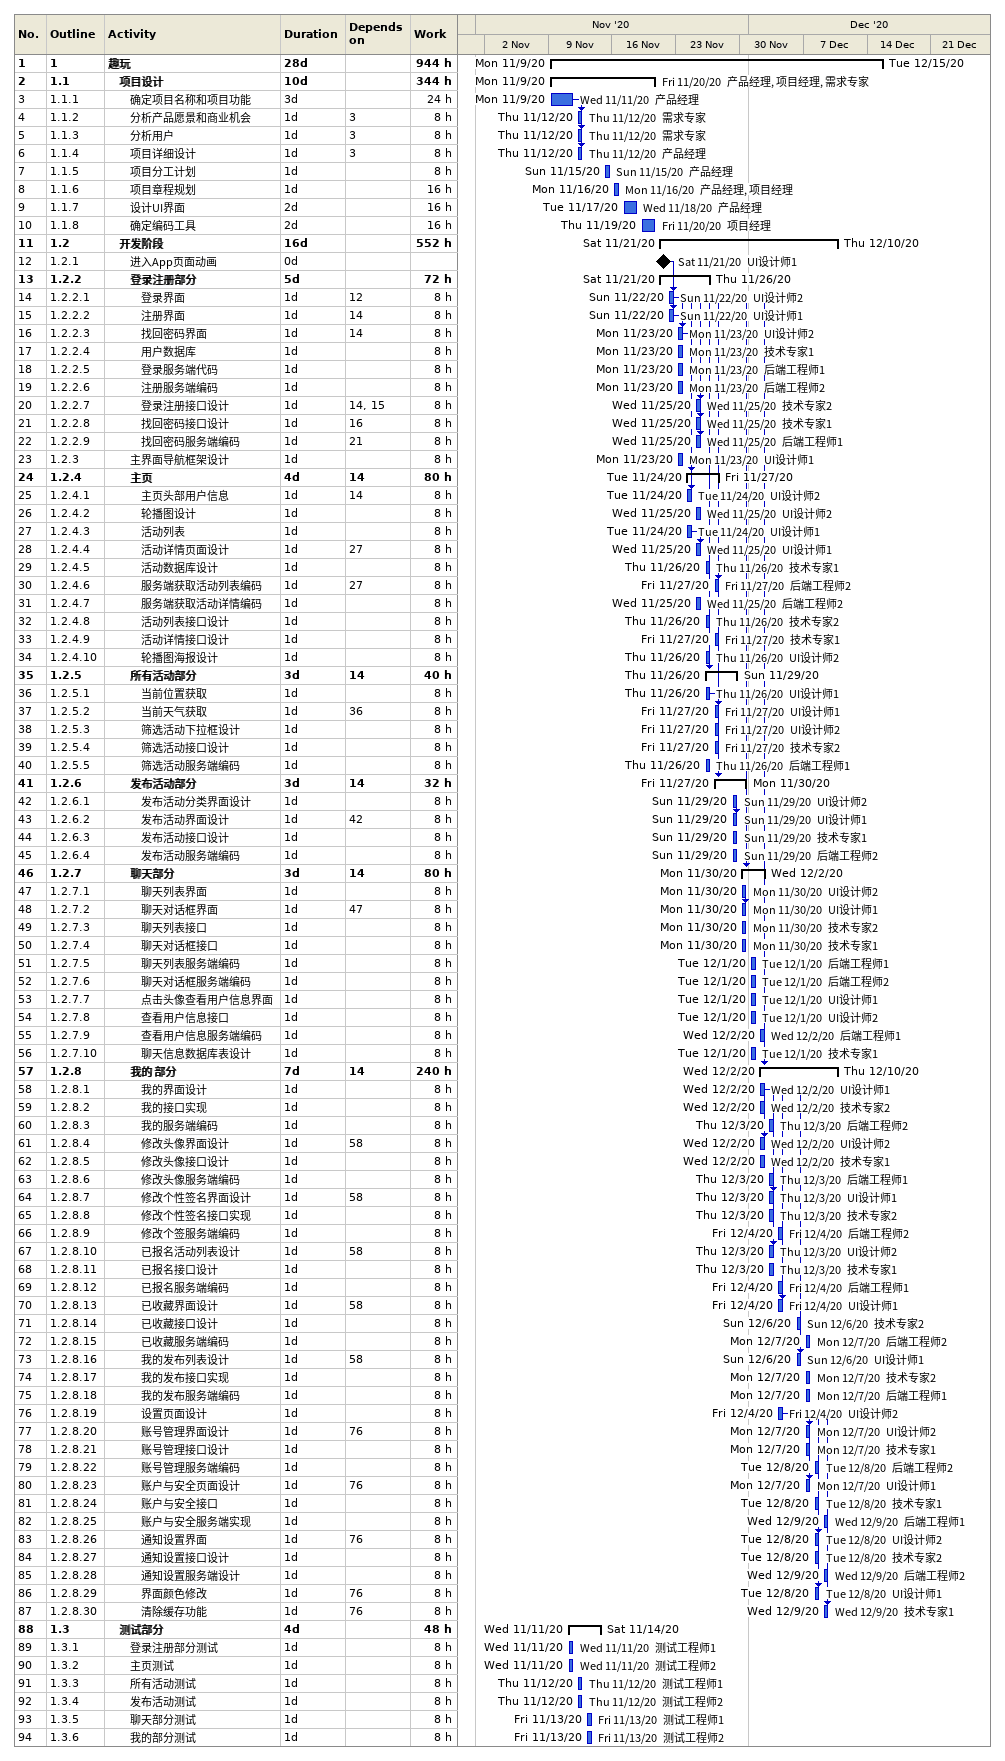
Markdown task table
| ID | WBS | Task | Duration | Start | Finish | Predecessors | Resources | Work (h) |
|---|---|---|---|---|---|---|---|---|
| 1 | 1 | **趣玩** | 28d | 2020-11-09 | 2020-12-15 |  |  | 944 |
| 2 | 1.1 | **项目设计** | 10d | 2020-11-09 | 2020-11-20 |  | 产品经理, 项目经理, 需求专家 | 344 |
| 3 | 1.1.1 | 确定项目名称和项目功能 | 3d | 2020-11-09 | 2020-11-11 |  | 产品经理 | 24 |
| 4 | 1.1.2 | 分析产品愿景和商业机会 | 1d | 2020-11-12 | 2020-11-12 | 3 | 需求专家 | 8 |
| 5 | 1.1.3 | 分析用户 | 1d | 2020-11-12 | 2020-11-12 | 3 | 需求专家 | 8 |
| 6 | 1.1.4 | 项目详细设计 | 1d | 2020-11-12 | 2020-11-12 | 3 | 产品经理 | 8 |
| 7 | 1.1.5 | 项目分工计划 | 1d | 2020-11-15 | 2020-11-15 |  | 产品经理 | 8 |
| 8 | 1.1.6 | 项目章程规划 | 1d | 2020-11-16 | 2020-11-16 |  | 产品经理, 项目经理 | 16 |
| 9 | 1.1.7 | 设计UI界面 | 2d | 2020-11-17 | 2020-11-18 |  | 产品经理 | 16 |
| 10 | 1.1.8 | 确定编码工具 | 2d | 2020-11-19 | 2020-11-20 |  | 项目经理 | 16 |
| 11 | 1.2 | **开发阶段** | 16d | 2020-11-21 | 2020-12-10 |  |  | 552 |
| 12 | 1.2.1 | 进入App页面动画 | 0d | 2020-11-21 | 2020-11-21 |  | UI设计师1 |  |
| 13 | 1.2.2 | **登录注册部分** | 5d | 2020-11-21 | 2020-11-26 |  |  | 72 |
| 14 | 1.2.2.1 | 登录界面 | 1d | 2020-11-22 | 2020-11-22 | 12 | UI设计师2 | 8 |
| 15 | 1.2.2.2 | 注册界面 | 1d | 2020-11-22 | 2020-11-22 | 14 | UI设计师1 | 8 |
| 16 | 1.2.2.3 | 找回密码界面 | 1d | 2020-11-23 | 2020-11-23 | 14 | UI设计师2 | 8 |
| 17 | 1.2.2.4 | 用户数据库 | 1d | 2020-11-23 | 2020-11-23 |  | 技术专家1 | 8 |
| 18 | 1.2.2.5 | 登录服务端代码 | 1d | 2020-11-23 | 2020-11-23 |  | 后端工程师1 | 8 |
| 19 | 1.2.2.6 | 注册服务端编码 | 1d | 2020-11-23 | 2020-11-23 |  | 后端工程师2 | 8 |
| 20 | 1.2.2.7 | 登录注册接口设计 | 1d | 2020-11-25 | 2020-11-25 | 14, 15 | 技术专家2 | 8 |
| 21 | 1.2.2.8 | 找回密码接口设计 | 1d | 2020-11-25 | 2020-11-25 | 16 | 技术专家1 | 8 |
| 22 | 1.2.2.9 | 找回密码服务端编码 | 1d | 2020-11-25 | 2020-11-25 | 21 | 后端工程师1 | 8 |
| 23 | 1.2.3 | 主界面导航框架设计 | 1d | 2020-11-23 | 2020-11-23 |  | UI设计师1 | 8 |
| 24 | 1.2.4 | **主页** | 4d | 2020-11-24 | 2020-11-27 | 14 |  | 80 |
| 25 | 1.2.4.1 | 主页头部用户信息 | 1d | 2020-11-24 | 2020-11-24 | 14 | UI设计师2 | 8 |
| 26 | 1.2.4.2 | 轮播图设计 | 1d | 2020-11-25 | 2020-11-25 |  | UI设计师2 | 8 |
| 27 | 1.2.4.3 | 活动列表 | 1d | 2020-11-24 | 2020-11-24 |  | UI设计师1 | 8 |
| 28 | 1.2.4.4 | 活动详情页面设计 | 1d | 2020-11-25 | 2020-11-25 | 27 | UI设计师1 | 8 |
| 29 | 1.2.4.5 | 活动数据库设计 | 1d | 2020-11-26 | 2020-11-26 |  | 技术专家1 | 8 |
| 30 | 1.2.4.6 | 服务端获取活动列表编码 | 1d | 2020-11-27 | 2020-11-27 | 27 | 后端工程师2 | 8 |
| 31 | 1.2.4.7 | 服务端获取活动详情编码 | 1d | 2020-11-25 | 2020-11-25 |  | 后端工程师2 | 8 |
| 32 | 1.2.4.8 | 活动列表接口设计 | 1d | 2020-11-26 | 2020-11-26 |  | 技术专家2 | 8 |
| 33 | 1.2.4.9 | 活动详情接口设计 | 1d | 2020-11-27 | 2020-11-27 |  | 技术专家1 | 8 |
| 34 | 1.2.4.10 | 轮播图海报设计 | 1d | 2020-11-26 | 2020-11-26 |  | UI设计师2 | 8 |
| 35 | 1.2.5 | **所有活动部分** | 3d | 2020-11-26 | 2020-11-29 | 14 |  | 40 |
| 36 | 1.2.5.1 | 当前位置获取 | 1d | 2020-11-26 | 2020-11-26 |  | UI设计师1 | 8 |
| 37 | 1.2.5.2 | 当前天气获取 | 1d | 2020-11-27 | 2020-11-27 | 36 | UI设计师1 | 8 |
| 38 | 1.2.5.3 | 筛选活动下拉框设计 | 1d | 2020-11-27 | 2020-11-27 |  | UI设计师2 | 8 |
| 39 | 1.2.5.4 | 筛选活动接口设计 | 1d | 2020-11-27 | 2020-11-27 |  | 技术专家2 | 8 |
| 40 | 1.2.5.5 | 筛选活动服务端编码 | 1d | 2020-11-26 | 2020-11-26 |  | 后端工程师1 | 8 |
| 41 | 1.2.6 | **发布活动部分** | 3d | 2020-11-27 | 2020-11-30 | 14 |  | 32 |
| 42 | 1.2.6.1 | 发布活动分类界面设计 | 1d | 2020-11-29 | 2020-11-29 |  | UI设计师2 | 8 |
| 43 | 1.2.6.2 | 发布活动界面设计 | 1d | 2020-11-29 | 2020-11-29 | 42 | UI设计师1 | 8 |
| 44 | 1.2.6.3 | 发布活动接口设计 | 1d | 2020-11-29 | 2020-11-29 |  | 技术专家1 | 8 |
| 45 | 1.2.6.4 | 发布活动服务端编码 | 1d | 2020-11-29 | 2020-11-29 |  | 后端工程师2 | 8 |
| 46 | 1.2.7 | **聊天部分** | 3d | 2020-11-30 | 2020-12-02 | 14 |  | 80 |
| 47 | 1.2.7.1 | 聊天列表界面 | 1d | 2020-11-30 | 2020-11-30 |  | UI设计师2 | 8 |
| 48 | 1.2.7.2 | 聊天对话框界面 | 1d | 2020-11-30 | 2020-11-30 | 47 | UI设计师1 | 8 |
| 49 | 1.2.7.3 | 聊天列表接口 | 1d | 2020-11-30 | 2020-11-30 |  | 技术专家2 | 8 |
| 50 | 1.2.7.4 | 聊天对话框接口 | 1d | 2020-11-30 | 2020-11-30 |  | 技术专家1 | 8 |
| 51 | 1.2.7.5 | 聊天列表服务端编码 | 1d | 2020-12-01 | 2020-12-01 |  | 后端工程师1 | 8 |
| 52 | 1.2.7.6 | 聊天对话框服务端编码 | 1d | 2020-12-01 | 2020-12-01 |  | 后端工程师2 | 8 |
| 53 | 1.2.7.7 | 点击头像查看用户信息界面 | 1d | 2020-12-01 | 2020-12-01 |  | UI设计师1 | 8 |
| 54 | 1.2.7.8 | 查看用户信息接口 | 1d | 2020-12-01 | 2020-12-01 |  | UI设计师2 | 8 |
| 55 | 1.2.7.9 | 查看用户信息服务端编码 | 1d | 2020-12-02 | 2020-12-02 |  | 后端工程师1 | 8 |
| 56 | 1.2.7.10 | 聊天信息数据库表设计 | 1d | 2020-12-01 | 2020-12-01 |  | 技术专家1 | 8 |
| 57 | 1.2.8 | **我的 部分** | 7d | 2020-12-02 | 2020-12-10 | 14 |  | 240 |
| 58 | 1.2.8.1 | 我的界面设计 | 1d | 2020-12-02 | 2020-12-02 |  | UI设计师1 | 8 |
| 59 | 1.2.8.2 | 我的接口实现 | 1d | 2020-12-02 | 2020-12-02 |  | 技术专家2 | 8 |
| 60 | 1.2.8.3 | 我的服务端编码 | 1d | 2020-12-03 | 2020-12-03 |  | 后端工程师2 | 8 |
| 61 | 1.2.8.4 | 修改头像界面设计 | 1d | 2020-12-02 | 2020-12-02 | 58 | UI设计师2 | 8 |
| 62 | 1.2.8.5 | 修改头像接口设计 | 1d | 2020-12-02 | 2020-12-02 |  | 技术专家1 | 8 |
| 63 | 1.2.8.6 | 修改头像服务端编码 | 1d | 2020-12-03 | 2020-12-03 |  | 后端工程师1 | 8 |
| 64 | 1.2.8.7 | 修改个性签名界面设计 | 1d | 2020-12-03 | 2020-12-03 | 58 | UI设计师1 | 8 |
| 65 | 1.2.8.8 | 修改个性签名接口实现 | 1d | 2020-12-03 | 2020-12-03 |  | 技术专家2 | 8 |
| 66 | 1.2.8.9 | 修改个签服务端编码 | 1d | 2020-12-04 | 2020-12-04 |  | 后端工程师2 | 8 |
| 67 | 1.2.8.10 | 已报名活动列表设计 | 1d | 2020-12-03 | 2020-12-03 | 58 | UI设计师2 | 8 |
| 68 | 1.2.8.11 | 已报名接口设计 | 1d | 2020-12-03 | 2020-12-03 |  | 技术专家1 | 8 |
| 69 | 1.2.8.12 | 已报名服务端编码 | 1d | 2020-12-04 | 2020-12-04 |  | 后端工程师1 | 8 |
| 70 | 1.2.8.13 | 已收藏界面设计 | 1d | 2020-12-04 | 2020-12-04 | 58 | UI设计师1 | 8 |
| 71 | 1.2.8.14 | 已收藏接口设计 | 1d | 2020-12-06 | 2020-12-06 |  | 技术专家2 | 8 |
| 72 | 1.2.8.15 | 已收藏服务端编码 | 1d | 2020-12-07 | 2020-12-07 |  | 后端工程师2 | 8 |
| 73 | 1.2.8.16 | 我的发布列表设计 | 1d | 2020-12-06 | 2020-12-06 | 58 | UI设计师1 | 8 |
| 74 | 1.2.8.17 | 我的发布接口实现 | 1d | 2020-12-07 | 2020-12-07 |  | 技术专家2 | 8 |
| 75 | 1.2.8.18 | 我的发布服务端编码 | 1d | 2020-12-07 | 2020-12-07 |  | 后端工程师1 | 8 |
| 76 | 1.2.8.19 | 设置页面设计 | 1d | 2020-12-04 | 2020-12-04 |  | UI设计师2 | 8 |
| 77 | 1.2.8.20 | 账号管理界面设计 | 1d | 2020-12-07 | 2020-12-07 | 76 | UI设计师2 | 8 |
| 78 | 1.2.8.21 | 账号管理接口设计 | 1d | 2020-12-07 | 2020-12-07 |  | 技术专家1 | 8 |
| 79 | 1.2.8.22 | 账号管理服务端编码 | 1d | 2020-12-08 | 2020-12-08 |  | 后端工程师2 | 8 |
| 80 | 1.2.8.23 | 账户与安全页面设计 | 1d | 2020-12-07 | 2020-12-07 | 76 | UI设计师1 | 8 |
| 81 | 1.2.8.24 | 账户与安全接口 | 1d | 2020-12-08 | 2020-12-08 |  | 技术专家1 | 8 |
| 82 | 1.2.8.25 | 账户与安全服务端实现 | 1d | 2020-12-09 | 2020-12-09 |  | 后端工程师1 | 8 |
| 83 | 1.2.8.26 | 通知设置界面 | 1d | 2020-12-08 | 2020-12-08 | 76 | UI设计师2 | 8 |
| 84 | 1.2.8.27 | 通知设置接口设计 | 1d | 2020-12-08 | 2020-12-08 |  | 技术专家2 | 8 |
| 85 | 1.2.8.28 | 通知设置服务端设计 | 1d | 2020-12-09 | 2020-12-09 |  | 后端工程师2 | 8 |
| 86 | 1.2.8.29 | 界面颜色修改 | 1d | 2020-12-08 | 2020-12-08 | 76 | UI设计师1 | 8 |
| 87 | 1.2.8.30 | 清除缓存功能 | 1d | 2020-12-09 | 2020-12-09 | 76 | 技术专家1 | 8 |
| 88 | 1.3 | **测试部分** | 4d | 2020-11-11 | 2020-11-14 |  |  | 48 |
| 89 | 1.3.1 | 登录注册部分测试 | 1d | 2020-11-11 | 2020-11-11 |  | 测试工程师1 | 8 |
| 90 | 1.3.2 | 主页测试 | 1d | 2020-11-11 | 2020-11-11 |  | 测试工程师2 | 8 |
| 91 | 1.3.3 | 所有活动测试 | 1d | 2020-11-12 | 2020-11-12 |  | 测试工程师1 | 8 |
| 92 | 1.3.4 | 发布活动测试 | 1d | 2020-11-12 | 2020-11-12 |  | 测试工程师2 | 8 |
| 93 | 1.3.5 | 聊天部分测试 | 1d | 2020-11-13 | 2020-11-13 |  | 测试工程师1 | 8 |
| 94 | 1.3.6 | 我的部分测试 | 1d | 2020-11-13 | 2020-11-13 |  | 测试工程师2 | 8 |
